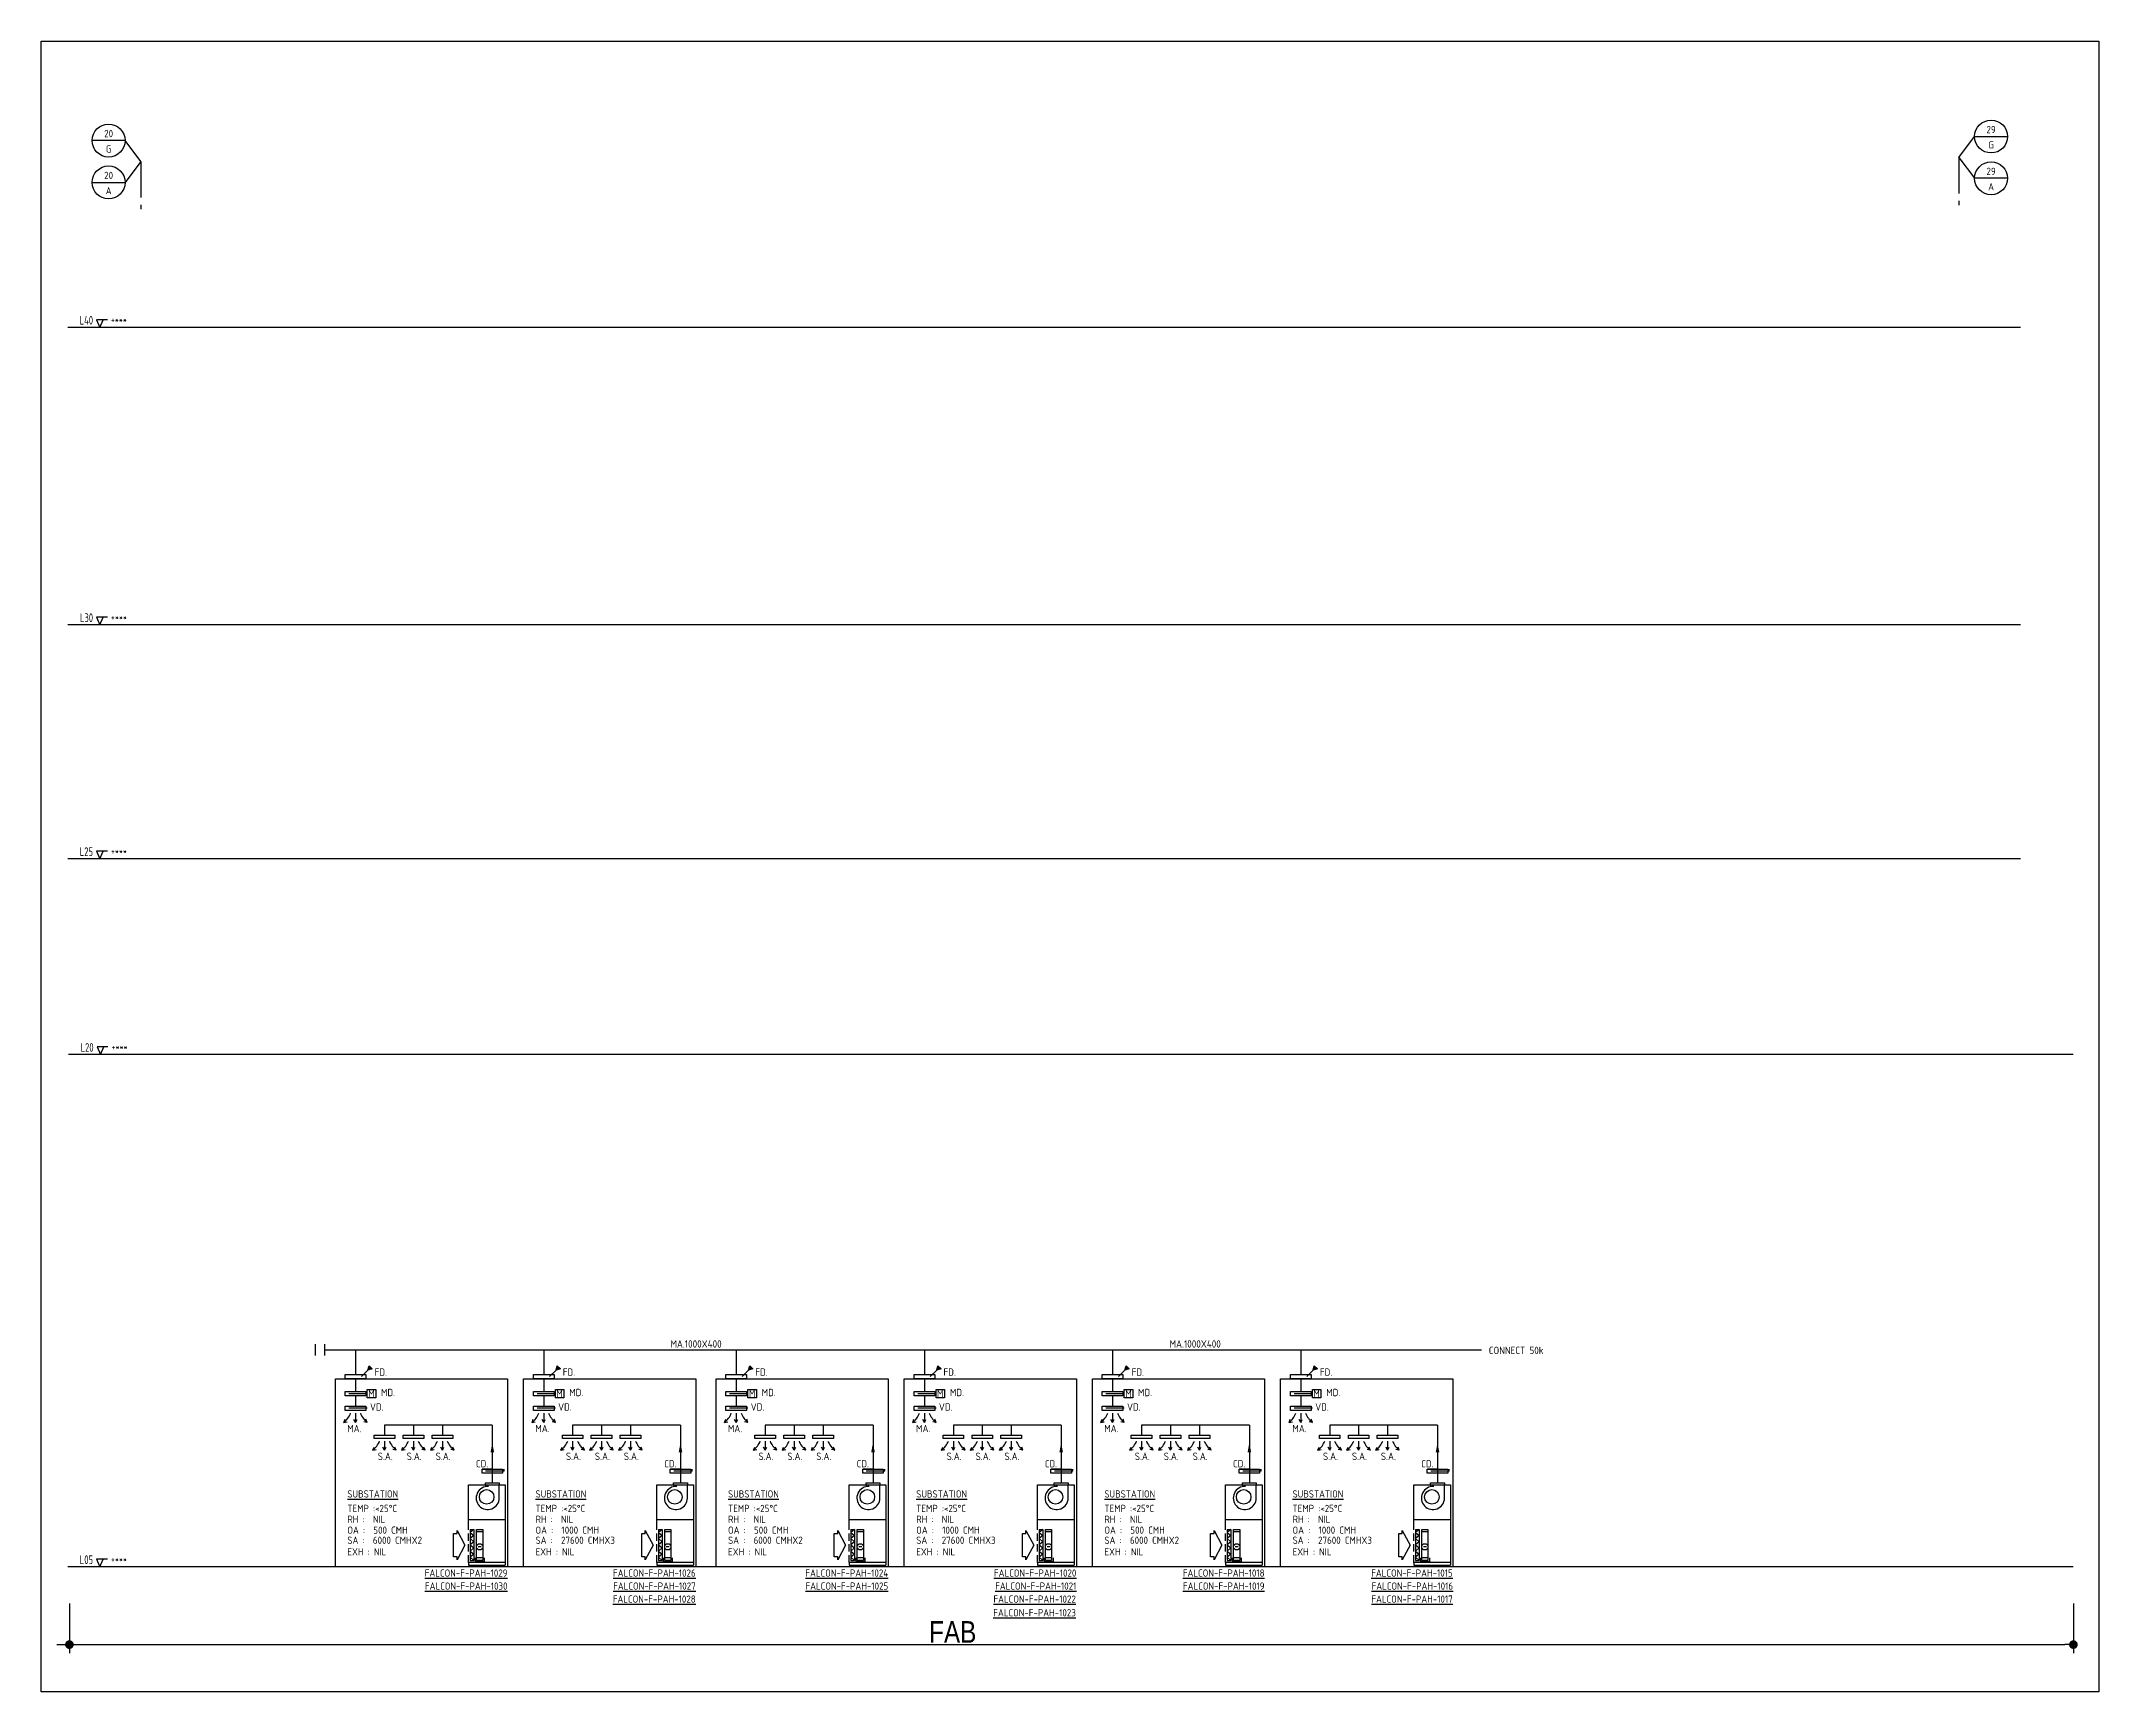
# Model space of a CAD drawing. Extents: x 41366 to 42076, y 84362 to 85507.
# Drawn here: x 41366 to 42076, y 84937 to 85507 of the extents above; entities that cross this region are included whole.
import ezdxf
from ezdxf.enums import TextEntityAlignment as Align

# ---------------------------------------------------------------- set-up
doc = ezdxf.new("R2010")
doc.units = 0
doc.header["$LTSCALE"] = 10
for name, pattern in [('CENTER', [1.9, 1.25, -0.25, 0.15, -0.25]), ('HIDDEN', [0.375, 0.25, -0.125]), ('HIDDEN2', [4.7625, 3.175, -1.5875])]:
    doc.linetypes.add(name, pattern=pattern)
for name, color, linetype in [('3', 3, 'Continuous'), ('7-F-LIN', 3, 'Continuous'), ('7-F-TX', 2, 'Continuous'), ('A-DETL-01', 1, 'Continuous'), ('G-ANNO-TEXT', 3, 'Continuous'), ('M-DETL-22', 22, 'Continuous'), ('M-DUCT', 6, 'Continuous'), ('M-DUCT-DAPR', 3, 'Continuous'), ('M-EXHS-DAPR', 2, 'Continuous'), ('M-EXHS-TEXT', 4, 'Continuous'), ('M-HVAC-EQPM', 3, 'Continuous'), ('M-HVAC-EQPM-TEXT', 5, 'Continuous'), ('M-HVAC-TEXT', 2, 'Continuous'), ('SL', 1, 'Continuous')]:
    doc.layers.add(name, color=color, linetype=linetype)
doc.styles.add('AA-TXT', font='isocp.shx', dxfattribs={"width": 0.8, "bigfont": 'chineset.shx'})
doc.styles.add('STDTEXT', font='isocp.shx', dxfattribs={"bigfont": 'chineset.shx'})

# ---------------------------------------------------------------- blocks, each defined once
blk = doc.blocks.new('RISER-TXT')
at = {"layer": 'G-ANNO-TEXT'}
for p, q in [((-1.15, 2.64), (0, 0)), ((2.6, 2.64), (-1.15, 2.64)), ((0, 0), (1.15, 2.64))]:
    blk.add_line(p, q, dxfattribs=at)
at = {"layer": 'G-ANNO-TEXT', "style": 'AA-TXT', "width": 0.8}
blk.add_attdef('LEVEL', text='', height=3, dxfattribs=at).set_placement((-2.33, 0.96), align=Align.RIGHT)
blk.add_attdef('HIGEHT', (3.82, 1.42), '', height=2.5, dxfattribs=at)
blk = doc.blocks.new('_Dot')
at = {"color": 0, "linetype": 'ByBlock', "lineweight": -2}
blk.add_line((-0.5, 0), (-1, 0), dxfattribs=at)
at = {"color": 0, "linetype": 'ByBlock', "const_width": 0.5}
blk.add_lwpolyline([(-0.25, 0, 1), (0.25, 0, 1)], format="xyb", close=True, dxfattribs=at)
blk = doc.blocks.new('A$C1683610B')
for p, q in [((-13.4, 0), (-12, 3.7)), ((-13.4, 0), (-9.6, 0.9)), ((0, 0), (-1.8, 3.5)), ((0, 10.6), (0, 0)), ((0, 0), (1.8, 3.5)), ((13.4, 0), (9.6, 0.9)), ((13.4, 0), (12, 3.7))]:
    blk.add_line(p, q)
for centre, start, end in [((-28.9, 19.7), 308.2671, 338.6838), ((28.9, 19.7), 201.3162, 231.7329)]:
    blk.add_arc(centre, 25, start, end)
blk = doc.blocks.new('FLOW-DAMPER-01')
at = {"layer": 'M-DUCT-DAPR', "linetype": 'HIDDEN', "ltscale": 0.1}
blk.add_line((0.299, -0.029), (-0.019, -0.029), dxfattribs=at)
at = {"layer": 'M-DUCT-DAPR'}
blk.add_lwpolyline([(0, 0), (0.28, 0), (0.28, -0.058), (0, -0.058)], close=True, dxfattribs=at)
blk = doc.blocks.new('FLOW-DAMPER-MD-01')
at = {"layer": 'M-DUCT-DAPR'}
blk.add_lwpolyline([(0.414, 0.086), (0.414, -0.029), (0.299, -0.029), (0.299, 0.086)], close=True, dxfattribs=at)
blk.add_blockref('FLOW-DAMPER-01', (0, 0.058))
at = {"layer": 'M-DUCT-DAPR', "style": 'AA-TXT'}
blk.add_text('M', height=0.1, dxfattribs=at).set_placement((0.356, 0.029), align=Align.MIDDLE)
blk = doc.blocks.new('FLOW-DAMPER-02')
at = {"layer": 'M-DUCT-DAPR', "linetype": 'HIDDEN', "ltscale": 0.1}
for q in [(0.299, 0), (-0.019, -0.029)]:
    blk.add_line((0.299, -0.029), q, dxfattribs=at)
at = {"layer": 'M-DUCT-DAPR'}
blk.add_lwpolyline([(0, 0), (0.28, 0), (0.28, -0.058), (0, -0.058)], close=True, dxfattribs=at)

msp = doc.modelspace()

# ---------------------------------------------------------------- hatches: boundary and pattern name
at = {"layer": 'M-DUCT-DAPR'}
for points in [[(41478.45, 85047.87), (41478.84, 85049.34), (41479.92, 85048.27)], [(41543.45, 85047.87), (41543.84, 85049.34), (41544.92, 85048.27)], [(41609.95, 85047.87), (41610.34, 85049.34), (41611.42, 85048.27)], [(41674.95, 85047.87), (41675.34, 85049.34), (41676.42, 85048.27)], [(41739.95, 85047.87), (41740.34, 85049.34), (41741.42, 85048.27)], [(41804.95, 85047.87), (41805.34, 85049.34), (41806.42, 85048.27)]]:
    msp.add_hatch(color=256, dxfattribs=at).paths.add_polyline_path(points)

# ---------------------------------------------------------------- linework, layer by layer
at = {"color": 2}
for p, q in [((41375.33, 84967.19), (41375.33, 84950.01)), ((42067.56, 84967.19), (42067.56, 84950.01)), ((41370.97, 84953.01), (42064.56, 84953.01))]:
    msp.add_line(p, q, dxfattribs=at)
at = {"layer": '3'}
for points in [[(41521.41, 85019.52, 1.22, 0, 0), (41521.41, 85022.82, 0, 0, 0)], [(41586.41, 85019.52, 1.22, 0, 0), (41586.41, 85022.82, 0, 0, 0)], [(41652.91, 85019.52, 1.22, 0, 0), (41652.91, 85022.82, 0, 0, 0)], [(41717.91, 85019.52, 1.22, 0, 0), (41717.91, 85022.82, 0, 0, 0)], [(41782.91, 85019.52, 1.22, 0, 0), (41782.91, 85022.82, 0, 0, 0)], [(41847.91, 85019.52, 1.22, 0, 0), (41847.91, 85022.82, 0, 0, 0)]]:
    msp.add_lwpolyline(points, format="xyseb", dxfattribs=at)
at = {"layer": '7-F-LIN'}
for p, q in [((41394.55, 85472.78), (41383.18, 85472.78)), ((42033.44, 85474.18), (42044.82, 85474.18)), ((41383.18, 85458.34), (41394.55, 85458.34)), ((42044.82, 85459.74), (42033.44, 85459.74))]:
    msp.add_line(p, q, dxfattribs=at)
for centre in [(41388.87, 85472.78), (42039.13, 85474.18), (42039.13, 85459.74), (41388.87, 85458.34)]:
    msp.add_circle(centre, 5.69, dxfattribs=at)
at = {"layer": '7-F-TX', "linetype": 'CENTER'}
for p, q in [((41399.99, 85465.56), (41394.55, 85472.78)), ((42028.01, 85466.96), (42033.44, 85474.18)), ((41399.99, 85465.56), (41394.55, 85458.34)), ((41399.99, 85465.56), (41399.99, 85447.65)), ((42028.01, 85466.96), (42033.44, 85459.74)), ((42028.01, 85466.96), (42028.01, 85449.05))]:
    msp.add_line(p, q, dxfattribs=at)
at = {"layer": 'A-DETL-01', "linetype": 'Continuous'}
for p, q in [((42049.3, 85408.24), (41374.83, 85408.24)), ((42049.3, 85305.44), (41374.83, 85305.44)), ((42049.3, 85224.59), (41374.83, 85224.59)), ((42067.5, 85156.92), (41375.02, 85156.92)), ((42067.5, 84979.9), (41374.83, 84979.9))]:
    msp.add_line(p, q, dxfattribs=at)
at = {"layer": 'DEFPOINTS', "color": 1}
msp.add_lwpolyline([(41365.57, 85507.15), (42076.35, 85507.15), (42076.35, 84936.69), (41365.57, 84936.69)], close=True, dxfattribs=at)
at = {"layer": 'M-DETL-22', "color": 1, "linetype": 'HIDDEN'}
for p, q in [((41513.19, 84981.42), (41513.19, 84993.87)), ((41578.19, 84981.42), (41578.19, 84993.87)), ((41644.7, 84981.42), (41644.7, 84993.87)), ((41709.7, 84981.42), (41709.7, 84993.87)), ((41774.7, 84981.42), (41774.7, 84993.87)), ((41839.7, 84981.42), (41839.7, 84993.87))]:
    msp.add_line(p, q, dxfattribs=at)
at = {"layer": 'M-DUCT'}
for p, q in [((41460.24, 85056.83), (41460.24, 85052.97)), ((41463.44, 85056.83), (41463.44, 85052.97)), ((41463.44, 85054.9), (41863.08, 85054.9)), ((41474.16, 85054.9), (41474.16, 85046.36)), ((41539.16, 85054.9), (41539.16, 85046.36)), ((41605.66, 85054.9), (41605.66, 85046.36)), ((41670.66, 85054.9), (41670.66, 85046.36)), ((41735.66, 85054.9), (41735.66, 85046.36)), ((41800.66, 85054.9), (41800.66, 85046.36)), ((41474.16, 85044.9), (41474.16, 85040.44)), ((41539.16, 85044.9), (41539.16, 85040.44)), ((41605.66, 85044.9), (41605.66, 85040.44)), ((41670.66, 85044.9), (41670.66, 85040.44)), ((41735.66, 85044.9), (41735.66, 85040.44)), ((41800.66, 85044.9), (41800.66, 85040.44)), ((41474.16, 85039), (41474.16, 85035.44)), ((41539.16, 85039), (41539.16, 85035.44)), ((41605.66, 85039), (41605.66, 85035.44)), ((41670.66, 85039), (41670.66, 85035.44)), ((41735.66, 85039), (41735.66, 85035.44)), ((41800.66, 85039), (41800.66, 85035.44)), ((41521.41, 85028.82), (41484.16, 85028.82)), ((41484.16, 85028.82), (41484.16, 85025.41)), ((41494.16, 85028.82), (41494.16, 85025.41)), ((41504.16, 85028.82), (41504.16, 85025.41)), ((41521.41, 85028.82), (41521.41, 85008.9)), ((41586.41, 85028.82), (41549.16, 85028.82)), ((41549.16, 85028.82), (41549.16, 85025.41)), ((41559.16, 85028.82), (41559.16, 85025.41)), ((41569.16, 85028.82), (41569.16, 85025.41)), ((41586.41, 85028.82), (41586.41, 85008.9)), ((41652.91, 85028.82), (41615.66, 85028.82)), ((41615.66, 85028.82), (41615.66, 85025.41)), ((41625.66, 85028.82), (41625.66, 85025.41)), ((41635.66, 85028.82), (41635.66, 85025.41)), ((41652.91, 85028.82), (41652.91, 85008.9)), ((41717.91, 85028.82), (41680.66, 85028.82)), ((41680.66, 85028.82), (41680.66, 85025.41)), ((41690.66, 85028.82), (41690.66, 85025.41)), ((41700.66, 85028.82), (41700.66, 85025.41)), ((41717.91, 85028.82), (41717.91, 85008.9)), ((41782.91, 85028.82), (41745.66, 85028.82)), ((41745.66, 85028.82), (41745.66, 85025.41)), ((41755.66, 85028.82), (41755.66, 85025.41)), ((41765.66, 85028.82), (41765.66, 85025.41)), ((41782.91, 85028.82), (41782.91, 85008.9)), ((41847.91, 85028.82), (41810.66, 85028.82)), ((41810.66, 85028.82), (41810.66, 85025.41)), ((41820.66, 85028.82), (41820.66, 85025.41)), ((41830.66, 85028.82), (41830.66, 85025.41)), ((41847.91, 85028.82), (41847.91, 85008.9)), ((41521.41, 85012.24), (41521.41, 85008.9)), ((41586.41, 85012.24), (41586.41, 85008.9)), ((41652.91, 85012.24), (41652.91, 85008.9)), ((41717.91, 85012.24), (41717.91, 85008.9)), ((41782.91, 85012.24), (41782.91, 85008.9)), ((41847.91, 85012.24), (41847.91, 85008.9))]:
    msp.add_line(p, q, dxfattribs=at)
at = {"layer": 'M-DUCT-DAPR'}
for p, q in [((41478.45, 85047.87), (41476.21, 85045.63)), ((41543.45, 85047.87), (41541.21, 85045.63)), ((41609.95, 85047.87), (41607.71, 85045.63)), ((41674.95, 85047.87), (41672.71, 85045.63)), ((41739.95, 85047.87), (41737.71, 85045.63)), ((41804.95, 85047.87), (41802.71, 85045.63))]:
    msp.add_line(p, q, dxfattribs=at)
for points in [[(41477.72, 85044.9), (41470.61, 85044.9), (41470.61, 85046.36), (41477.72, 85046.36)], [(41542.72, 85044.9), (41535.61, 85044.9), (41535.61, 85046.36), (41542.72, 85046.36)], [(41609.22, 85044.9), (41602.11, 85044.9), (41602.11, 85046.36), (41609.22, 85046.36)], [(41674.22, 85044.9), (41667.11, 85044.9), (41667.11, 85046.36), (41674.22, 85046.36)], [(41739.22, 85044.9), (41732.11, 85044.9), (41732.11, 85046.36), (41739.22, 85046.36)], [(41804.22, 85044.9), (41797.11, 85044.9), (41797.11, 85046.36), (41804.22, 85046.36)]]:
    msp.add_lwpolyline(points, close=True, dxfattribs=at)
for points in [[(41478.45, 85047.87), (41478.84, 85049.34), (41479.92, 85048.27), (41478.45, 85047.87)], [(41543.45, 85047.87), (41543.84, 85049.34), (41544.92, 85048.27), (41543.45, 85047.87)], [(41609.95, 85047.87), (41610.34, 85049.34), (41611.42, 85048.27), (41609.95, 85047.87)], [(41674.95, 85047.87), (41675.34, 85049.34), (41676.42, 85048.27), (41674.95, 85047.87)], [(41739.95, 85047.87), (41740.34, 85049.34), (41741.42, 85048.27), (41739.95, 85047.87)], [(41804.95, 85047.87), (41805.34, 85049.34), (41806.42, 85048.27), (41804.95, 85047.87)]]:
    msp.add_lwpolyline(points, dxfattribs=at)
at = {"layer": 'M-EXHS-DAPR'}
for p, q in [((41521.41, 85013.7), (41517.92, 85013.7)), ((41524.91, 85012.24), (41517.92, 85012.24)), ((41586.41, 85013.7), (41582.92, 85013.7)), ((41589.91, 85012.24), (41582.92, 85012.24)), ((41652.91, 85013.7), (41649.42, 85013.7)), ((41656.41, 85012.24), (41649.42, 85012.24)), ((41717.91, 85013.7), (41714.42, 85013.7)), ((41721.41, 85012.24), (41714.42, 85012.24)), ((41782.91, 85013.7), (41779.42, 85013.7)), ((41786.41, 85012.24), (41779.42, 85012.24)), ((41847.91, 85013.7), (41844.42, 85013.7)), ((41851.41, 85012.24), (41844.42, 85012.24))]:
    msp.add_line(p, q, dxfattribs=at)
for points in [[(41480.61, 85025.41), (41487.72, 85025.41), (41487.72, 85024.29), (41480.61, 85024.29)], [(41490.61, 85025.41), (41497.72, 85025.41), (41497.72, 85024.29), (41490.61, 85024.29)], [(41500.61, 85025.41), (41507.72, 85025.41), (41507.72, 85024.29), (41500.61, 85024.29)], [(41545.61, 85025.41), (41552.72, 85025.41), (41552.72, 85024.29), (41545.61, 85024.29)], [(41555.61, 85025.41), (41562.72, 85025.41), (41562.72, 85024.29), (41555.61, 85024.29)], [(41565.61, 85025.41), (41572.72, 85025.41), (41572.72, 85024.29), (41565.61, 85024.29)], [(41612.11, 85025.41), (41619.22, 85025.41), (41619.22, 85024.29), (41612.11, 85024.29)], [(41622.11, 85025.41), (41629.22, 85025.41), (41629.22, 85024.29), (41622.11, 85024.29)], [(41632.11, 85025.41), (41639.22, 85025.41), (41639.22, 85024.29), (41632.11, 85024.29)], [(41677.11, 85025.41), (41684.22, 85025.41), (41684.22, 85024.29), (41677.11, 85024.29)], [(41687.11, 85025.41), (41694.22, 85025.41), (41694.22, 85024.29), (41687.11, 85024.29)], [(41697.11, 85025.41), (41704.22, 85025.41), (41704.22, 85024.29), (41697.11, 85024.29)], [(41742.11, 85025.41), (41749.22, 85025.41), (41749.22, 85024.29), (41742.11, 85024.29)], [(41752.11, 85025.41), (41759.22, 85025.41), (41759.22, 85024.29), (41752.11, 85024.29)], [(41762.11, 85025.41), (41769.22, 85025.41), (41769.22, 85024.29), (41762.11, 85024.29)], [(41807.11, 85025.41), (41814.22, 85025.41), (41814.22, 85024.29), (41807.11, 85024.29)], [(41817.11, 85025.41), (41824.22, 85025.41), (41824.22, 85024.29), (41817.11, 85024.29)], [(41827.11, 85025.41), (41834.22, 85025.41), (41834.22, 85024.29), (41827.11, 85024.29)]]:
    msp.add_lwpolyline(points, close=True, dxfattribs=at)
at = {"layer": 'M-EXHS-DAPR', "color": 8}
for points in [[(41508.04, 84983.37), (41508.04, 84991.41), (41509.22, 84991.41), (41509.22, 84992.47), (41511.96, 84987.39), (41509.22, 84982.31), (41509.22, 84983.37)], [(41573.04, 84983.37), (41573.04, 84991.41), (41574.22, 84991.41), (41574.22, 84992.47), (41576.96, 84987.39), (41574.22, 84982.31), (41574.22, 84983.37)], [(41639.54, 84983.37), (41639.54, 84991.41), (41640.72, 84991.41), (41640.72, 84992.47), (41643.46, 84987.39), (41640.72, 84982.31), (41640.72, 84983.37)], [(41704.54, 84983.37), (41704.54, 84991.41), (41705.72, 84991.41), (41705.72, 84992.47), (41708.46, 84987.39), (41705.72, 84982.31), (41705.72, 84983.37)], [(41769.54, 84983.37), (41769.54, 84991.41), (41770.72, 84991.41), (41770.72, 84992.47), (41773.46, 84987.39), (41770.72, 84982.31), (41770.72, 84983.37)], [(41834.54, 84983.37), (41834.54, 84991.41), (41835.72, 84991.41), (41835.72, 84992.47), (41838.46, 84987.39), (41835.72, 84982.31), (41835.72, 84983.37)]]:
    msp.add_lwpolyline(points, close=True, dxfattribs=at)
at = {"layer": 'M-HVAC-EQPM', "color": 7}
for p, q in [((41513.19, 84993.87), (41513.19, 85008.22)), ((41513.19, 85008.22), (41519.01, 85008.22)), ((41523.82, 85008.22), (41525.89, 85008.22)), ((41525.89, 85008.22), (41525.89, 84980.42)), ((41578.19, 84993.87), (41578.19, 85008.22)), ((41578.19, 85008.22), (41584.01, 85008.22)), ((41588.82, 85008.22), (41590.89, 85008.22)), ((41590.89, 85008.22), (41590.89, 84980.42)), ((41644.7, 84993.87), (41644.7, 85008.22)), ((41644.7, 85008.22), (41650.51, 85008.22)), ((41655.32, 85008.22), (41657.39, 85008.22)), ((41657.39, 85008.22), (41657.39, 84980.42)), ((41709.7, 84993.87), (41709.7, 85008.22)), ((41709.7, 85008.22), (41715.51, 85008.22)), ((41720.32, 85008.22), (41722.39, 85008.22)), ((41722.39, 85008.22), (41722.39, 84980.42)), ((41774.7, 84993.87), (41774.7, 85008.22)), ((41774.7, 85008.22), (41780.51, 85008.22)), ((41785.32, 85008.22), (41787.39, 85008.22)), ((41787.39, 85008.22), (41787.39, 84980.42)), ((41839.7, 84993.87), (41839.7, 85008.22)), ((41839.7, 85008.22), (41845.51, 85008.22)), ((41850.32, 85008.22), (41852.39, 85008.22)), ((41852.39, 85008.22), (41852.39, 84980.42)), ((41513.19, 84981.42), (41513.19, 84980.42)), ((41578.19, 84981.42), (41578.19, 84980.42)), ((41644.7, 84981.42), (41644.7, 84980.42)), ((41709.7, 84981.42), (41709.7, 84980.42)), ((41774.7, 84981.42), (41774.7, 84980.42)), ((41839.7, 84981.42), (41839.7, 84980.42)), ((41513.19, 84980.42), (41525.89, 84980.42)), ((41578.19, 84980.42), (41590.89, 84980.42)), ((41644.7, 84980.42), (41657.39, 84980.42)), ((41709.7, 84980.42), (41722.39, 84980.42)), ((41774.7, 84980.42), (41787.39, 84980.42)), ((41839.7, 84980.42), (41852.39, 84980.42))]:
    msp.add_line(p, q, dxfattribs=at)
at = {"layer": 'M-HVAC-EQPM', "color": 8}
for p, q in [((41519.01, 85008.22), (41519.01, 85008.9)), ((41519.01, 85008.9), (41523.82, 85008.9)), ((41519.01, 85008.22), (41519.01, 85007.59)), ((41519.01, 85008.22), (41523.82, 85008.22)), ((41523.82, 85008.9), (41523.82, 85008.22)), ((41523.82, 85003.68), (41523.82, 85008.22)), ((41584.01, 85008.22), (41584.01, 85008.9)), ((41584.01, 85008.9), (41588.82, 85008.9)), ((41584.01, 85008.22), (41584.01, 85007.59)), ((41584.01, 85008.22), (41588.82, 85008.22)), ((41588.82, 85008.9), (41588.82, 85008.22)), ((41588.82, 85003.68), (41588.82, 85008.22)), ((41650.51, 85008.22), (41650.51, 85008.9)), ((41650.51, 85008.9), (41655.32, 85008.9)), ((41650.51, 85008.22), (41650.51, 85007.59)), ((41650.51, 85008.22), (41655.32, 85008.22)), ((41655.32, 85008.9), (41655.32, 85008.22)), ((41655.32, 85003.68), (41655.32, 85008.22)), ((41715.51, 85008.22), (41715.51, 85008.9)), ((41715.51, 85008.9), (41720.32, 85008.9)), ((41715.51, 85008.22), (41715.51, 85007.59)), ((41715.51, 85008.22), (41720.32, 85008.22)), ((41720.32, 85008.9), (41720.32, 85008.22)), ((41720.32, 85003.68), (41720.32, 85008.22)), ((41780.51, 85008.22), (41780.51, 85008.9)), ((41780.51, 85008.9), (41785.32, 85008.9)), ((41780.51, 85008.22), (41780.51, 85007.59)), ((41780.51, 85008.22), (41785.32, 85008.22)), ((41785.32, 85008.9), (41785.32, 85008.22)), ((41785.32, 85003.68), (41785.32, 85008.22)), ((41845.51, 85008.22), (41845.51, 85008.9)), ((41845.51, 85008.9), (41850.32, 85008.9)), ((41845.51, 85008.22), (41845.51, 85007.59)), ((41845.51, 85008.22), (41850.32, 85008.22)), ((41850.32, 85008.9), (41850.32, 85008.22)), ((41850.32, 85003.68), (41850.32, 85008.22)), ((41525.89, 84996.12), (41513.19, 84996.12)), ((41590.89, 84996.12), (41578.19, 84996.12)), ((41657.39, 84996.12), (41644.7, 84996.12)), ((41722.39, 84996.12), (41709.7, 84996.12)), ((41787.39, 84996.12), (41774.7, 84996.12)), ((41852.39, 84996.12), (41839.7, 84996.12)), ((41513.8, 84992.85), (41515.06, 84992.85)), ((41515.06, 84992.85), (41513.8, 84991.78)), ((41513.8, 84992.85), (41513.8, 84982.14)), ((41513.8, 84991.78), (41515.06, 84990.71)), ((41515.06, 84990.71), (41513.8, 84989.64)), ((41513.8, 84989.64), (41515.06, 84988.57)), ((41515.06, 84988.57), (41513.8, 84987.5)), ((41515.06, 84992.85), (41515.06, 84982.14)), ((41518.1, 84992), (41515.96, 84992)), ((41578.8, 84992.85), (41580.06, 84992.85)), ((41580.06, 84992.85), (41578.8, 84991.78)), ((41578.8, 84992.85), (41578.8, 84982.14)), ((41578.8, 84991.78), (41580.06, 84990.71)), ((41580.06, 84990.71), (41578.8, 84989.64)), ((41578.8, 84989.64), (41580.06, 84988.57)), ((41580.06, 84988.57), (41578.8, 84987.5)), ((41580.06, 84992.85), (41580.06, 84982.14)), ((41583.1, 84992), (41580.96, 84992)), ((41645.3, 84992.85), (41646.56, 84992.85)), ((41646.56, 84992.85), (41645.3, 84991.78)), ((41645.3, 84992.85), (41645.3, 84982.14)), ((41645.3, 84991.78), (41646.56, 84990.71)), ((41646.56, 84990.71), (41645.3, 84989.64)), ((41645.3, 84989.64), (41646.56, 84988.57)), ((41646.56, 84988.57), (41645.3, 84987.5)), ((41646.56, 84992.85), (41646.56, 84982.14)), ((41649.61, 84992), (41647.46, 84992)), ((41710.3, 84992.85), (41711.56, 84992.85)), ((41711.56, 84992.85), (41710.3, 84991.78)), ((41710.3, 84992.85), (41710.3, 84982.14)), ((41710.3, 84991.78), (41711.56, 84990.71)), ((41711.56, 84990.71), (41710.3, 84989.64)), ((41710.3, 84989.64), (41711.56, 84988.57)), ((41711.56, 84988.57), (41710.3, 84987.5)), ((41711.56, 84992.85), (41711.56, 84982.14)), ((41714.61, 84992), (41712.46, 84992)), ((41775.3, 84992.85), (41776.56, 84992.85)), ((41776.56, 84992.85), (41775.3, 84991.78)), ((41775.3, 84992.85), (41775.3, 84982.14)), ((41775.3, 84991.78), (41776.56, 84990.71)), ((41776.56, 84990.71), (41775.3, 84989.64)), ((41775.3, 84989.64), (41776.56, 84988.57)), ((41776.56, 84988.57), (41775.3, 84987.5)), ((41776.56, 84992.85), (41776.56, 84982.14)), ((41779.61, 84992), (41777.46, 84992)), ((41840.3, 84992.85), (41841.56, 84992.85)), ((41841.56, 84992.85), (41840.3, 84991.78)), ((41840.3, 84992.85), (41840.3, 84982.14)), ((41840.3, 84991.78), (41841.56, 84990.71)), ((41841.56, 84990.71), (41840.3, 84989.64)), ((41840.3, 84989.64), (41841.56, 84988.57)), ((41841.56, 84988.57), (41840.3, 84987.5)), ((41841.56, 84992.85), (41841.56, 84982.14)), ((41844.61, 84992), (41842.46, 84992)), ((41525.89, 84981.42), (41513.19, 84981.42)), ((41513.8, 84987.5), (41515.06, 84986.43)), ((41515.06, 84986.43), (41513.8, 84985.35)), ((41513.8, 84985.35), (41515.06, 84984.28)), ((41515.06, 84984.28), (41513.8, 84983.21)), ((41513.8, 84983.21), (41515.06, 84982.14)), ((41513.8, 84982.14), (41515.06, 84982.14)), ((41515.48, 84982.99), (41515.48, 84981.72)), ((41515.48, 84981.72), (41518.59, 84981.72)), ((41518.1, 84983), (41515.96, 84983)), ((41517.55, 84986.81), (41516.52, 84986.81)), ((41518.59, 84982.99), (41518.59, 84981.72)), ((41590.89, 84981.42), (41578.19, 84981.42)), ((41578.8, 84987.5), (41580.06, 84986.43)), ((41580.06, 84986.43), (41578.8, 84985.35)), ((41578.8, 84985.35), (41580.06, 84984.28)), ((41580.06, 84984.28), (41578.8, 84983.21)), ((41578.8, 84983.21), (41580.06, 84982.14)), ((41578.8, 84982.14), (41580.06, 84982.14)), ((41580.48, 84982.99), (41580.48, 84981.72)), ((41580.48, 84981.72), (41583.59, 84981.72)), ((41583.1, 84983), (41580.96, 84983)), ((41582.55, 84986.81), (41581.52, 84986.81)), ((41583.59, 84982.99), (41583.59, 84981.72)), ((41657.39, 84981.42), (41644.7, 84981.42)), ((41645.3, 84987.5), (41646.56, 84986.43)), ((41646.56, 84986.43), (41645.3, 84985.35)), ((41645.3, 84985.35), (41646.56, 84984.28)), ((41646.56, 84984.28), (41645.3, 84983.21)), ((41645.3, 84983.21), (41646.56, 84982.14)), ((41645.3, 84982.14), (41646.56, 84982.14)), ((41646.98, 84982.99), (41646.98, 84981.72)), ((41646.98, 84981.72), (41650.09, 84981.72)), ((41649.61, 84983), (41647.46, 84983)), ((41649.05, 84986.81), (41648.02, 84986.81)), ((41650.09, 84982.99), (41650.09, 84981.72)), ((41722.39, 84981.42), (41709.7, 84981.42)), ((41710.3, 84987.5), (41711.56, 84986.43)), ((41711.56, 84986.43), (41710.3, 84985.35)), ((41710.3, 84985.35), (41711.56, 84984.28)), ((41711.56, 84984.28), (41710.3, 84983.21)), ((41710.3, 84983.21), (41711.56, 84982.14)), ((41710.3, 84982.14), (41711.56, 84982.14)), ((41711.98, 84982.99), (41711.98, 84981.72)), ((41711.98, 84981.72), (41715.09, 84981.72)), ((41714.61, 84983), (41712.46, 84983)), ((41714.05, 84986.81), (41713.02, 84986.81)), ((41715.09, 84982.99), (41715.09, 84981.72)), ((41787.39, 84981.42), (41774.7, 84981.42)), ((41775.3, 84987.5), (41776.56, 84986.43)), ((41776.56, 84986.43), (41775.3, 84985.35)), ((41775.3, 84985.35), (41776.56, 84984.28)), ((41776.56, 84984.28), (41775.3, 84983.21)), ((41775.3, 84983.21), (41776.56, 84982.14)), ((41775.3, 84982.14), (41776.56, 84982.14)), ((41776.98, 84982.99), (41776.98, 84981.72)), ((41776.98, 84981.72), (41780.09, 84981.72)), ((41779.61, 84983), (41777.46, 84983)), ((41779.05, 84986.81), (41778.02, 84986.81)), ((41780.09, 84982.99), (41780.09, 84981.72)), ((41852.39, 84981.42), (41839.7, 84981.42)), ((41840.3, 84987.5), (41841.56, 84986.43)), ((41841.56, 84986.43), (41840.3, 84985.35)), ((41840.3, 84985.35), (41841.56, 84984.28)), ((41841.56, 84984.28), (41840.3, 84983.21)), ((41840.3, 84983.21), (41841.56, 84982.14)), ((41840.3, 84982.14), (41841.56, 84982.14)), ((41841.98, 84982.99), (41841.98, 84981.72)), ((41841.98, 84981.72), (41845.09, 84981.72)), ((41844.61, 84983), (41842.46, 84983)), ((41844.05, 84986.81), (41843.02, 84986.81)), ((41845.09, 84982.99), (41845.09, 84981.72))]:
    msp.add_line(p, q, dxfattribs=at)
for points in [[(41518.1, 84992.85), (41518.1, 84982.14), (41515.96, 84982.14), (41515.96, 84992.85)], [(41583.1, 84992.85), (41583.1, 84982.14), (41580.96, 84982.14), (41580.96, 84992.85)], [(41649.61, 84992.85), (41649.61, 84982.14), (41647.46, 84982.14), (41647.46, 84992.85)], [(41714.61, 84992.85), (41714.61, 84982.14), (41712.46, 84982.14), (41712.46, 84992.85)], [(41779.61, 84992.85), (41779.61, 84982.14), (41777.46, 84982.14), (41777.46, 84992.85)], [(41844.61, 84992.85), (41844.61, 84982.14), (41842.46, 84982.14), (41842.46, 84992.85)]]:
    msp.add_lwpolyline(points, close=True, dxfattribs=at)
for centre, radius in [((41519.45, 85004.05), 2.52), ((41584.45, 85004.05), 2.52), ((41650.95, 85004.05), 2.52), ((41715.95, 85004.05), 2.52), ((41780.95, 85004.05), 2.52), ((41845.95, 85004.05), 2.52), ((41517.03, 84986.81), 1.07), ((41582.03, 84986.81), 1.07), ((41648.53, 84986.81), 1.07), ((41713.53, 84986.81), 1.07), ((41778.53, 84986.81), 1.07), ((41843.53, 84986.81), 1.07)]:
    msp.add_circle(centre, radius, dxfattribs=at)
for centre in [(41519.83, 85003.68), (41584.83, 85003.68), (41651.33, 85003.68), (41716.33, 85003.68), (41781.33, 85003.68), (41846.33, 85003.68)]:
    msp.add_arc(centre, 3.99, 86.13059, 0, dxfattribs=at)
at = {"layer": 'SL'}
for points in [[(41526.66, 85044.9), (41526.66, 84979.9), (41467.19, 84979.9), (41467.19, 85044.9), (41526.66, 85044.9), (41526.66, 85044.9)], [(41591.66, 85044.9), (41591.66, 84979.9), (41532.19, 84979.9), (41532.19, 85044.9), (41591.66, 85044.9), (41591.66, 85044.9)], [(41658.16, 85044.9), (41658.16, 84979.9), (41598.69, 84979.9), (41598.69, 85044.9), (41658.16, 85044.9), (41658.16, 85044.9)], [(41723.16, 85044.9), (41723.16, 84979.9), (41663.69, 84979.9), (41663.69, 85044.9), (41723.16, 85044.9), (41723.16, 85044.9)], [(41788.16, 85044.9), (41788.16, 84979.9), (41728.69, 84979.9), (41728.69, 85044.9), (41788.16, 85044.9), (41788.16, 85044.9)], [(41853.16, 85044.9), (41853.16, 84979.9), (41793.69, 84979.9), (41793.69, 85044.9), (41853.16, 85044.9), (41853.16, 85044.9)]]:
    msp.add_lwpolyline(points, dxfattribs=at)

# ---------------------------------------------------------------- block references
for p, values in [((41385.83, 85408.24), {'HIGEHT': '+***', 'LEVEL': 'L40'}), ((41385.83, 85305.44), {'HIGEHT': '+***', 'LEVEL': 'L30'}), ((41385.83, 85224.59), {'HIGEHT': '+***', 'LEVEL': 'L25'}), ((41386.02, 85156.92), {'HIGEHT': '+***', 'LEVEL': 'L20'}), ((41385.83, 84979.9), {'HIGEHT': '+***', 'LEVEL': 'L05'})]:
    msp.add_blockref('RISER-TXT', p).add_auto_attribs(values)
at = {"xscale": 25.4, "yscale": 25.4, "zscale": 25.4}
for name, p in [('FLOW-DAMPER-MD-01', (41470.61, 85038.98)), ('FLOW-DAMPER-MD-01', (41535.61, 85038.98)), ('FLOW-DAMPER-MD-01', (41602.11, 85038.98)), ('FLOW-DAMPER-MD-01', (41667.11, 85038.98)), ('FLOW-DAMPER-MD-01', (41732.11, 85038.98)), ('FLOW-DAMPER-MD-01', (41797.11, 85038.98)), ('FLOW-DAMPER-01', (41470.61, 85035.44)), ('FLOW-DAMPER-01', (41535.61, 85035.44)), ('FLOW-DAMPER-01', (41602.11, 85035.44)), ('FLOW-DAMPER-01', (41667.11, 85035.44)), ('FLOW-DAMPER-01', (41732.11, 85035.44)), ('FLOW-DAMPER-01', (41797.11, 85035.44))]:
    msp.add_blockref(name, p, dxfattribs=at)
at = {"linetype": 'HIDDEN2', "xscale": 25.4, "yscale": 25.4, "zscale": 25.4}
for p in [(41517.86, 85013.7), (41582.86, 85013.7), (41649.36, 85013.7), (41714.36, 85013.7), (41779.36, 85013.7), (41844.36, 85013.7)]:
    msp.add_blockref('FLOW-DAMPER-02', p, dxfattribs=at)
at = {"color": 2, "xscale": 3, "yscale": 3, "zscale": 3, "rotation": 180}
msp.add_blockref('_Dot', (41375.33, 84953.01), dxfattribs=at)
at = {"color": 2, "xscale": 3, "yscale": 3, "zscale": 3}
msp.add_blockref('_Dot', (42067.56, 84953.01), dxfattribs=at)
at = {"layer": 'M-HVAC-TEXT', "xscale": 0.3013041683336652, "yscale": 0.3013041683336652, "zscale": 0.3013041683336652}
for p in [(41474.16, 85029.78), (41539.16, 85029.78), (41605.66, 85029.78), (41670.66, 85029.78), (41735.66, 85029.78), (41800.66, 85029.78), (41484.16, 85020.18), (41494.16, 85020.18), (41504.16, 85020.18), (41549.16, 85020.18), (41559.16, 85020.18), (41569.16, 85020.18), (41615.66, 85020.18), (41625.66, 85020.18), (41635.66, 85020.18), (41680.66, 85020.18), (41690.66, 85020.18), (41700.66, 85020.18), (41745.66, 85020.18), (41755.66, 85020.18), (41765.66, 85020.18), (41810.66, 85020.18), (41820.66, 85020.18), (41830.66, 85020.18)]:
    msp.add_blockref('A$C1683610B', p, dxfattribs=at)

# ---------------------------------------------------------------- texts
at = {"color": 4, "insert": (41680.45, 84957.39), "char_height": 7.5, "attachment_point": 5, "style": 'AA-TXT'}
msp.add_mtext('\\A1;{\\fArial|b0|i0|c0|p34;FAB}', dxfattribs=at)
at = {"layer": '7-F-TX', "style": 'STDTEXT'}
for s, p in [('20', (41388.88, 85475.19)), ('29', (42039.12, 85476.59)), ('G', (42039.12, 85471.29)), ('G', (41388.88, 85469.89)), ('20', (41388.88, 85460.75)), ('29', (42039.12, 85462.15)), ('A', (42039.12, 85456.85)), ('A', (41388.88, 85455.45))]:
    msp.add_text(s, height=2.5, dxfattribs=at).set_placement(p, align=Align.MIDDLE)
at = {"layer": 'M-EXHS-TEXT', "linetype": 'Continuous', "style": 'AA-TXT'}
for s, height, p in [('MA.1000X400', 2.54, (41600.63, 85056.92)), ('MA.1000X400', 2.54, (41773.05, 85056.92)), ('CONNECT 50k', 2.54, (41884.53, 85054.69)), ('FD.', 2.54, (41485.02, 85047.18)), ('FD.', 2.54, (41550.02, 85047.18)), ('FD.', 2.54, (41616.52, 85047.18)), ('FD.', 2.54, (41681.52, 85047.18)), ('FD.', 2.54, (41746.52, 85047.18)), ('FD.', 2.54, (41811.52, 85047.18)), ('MD.', 2.54, (41487.82, 85040.14)), ('MD.', 2.54, (41552.82, 85040.14)), ('MD.', 2.54, (41619.32, 85040.14)), ('MD.', 2.54, (41684.32, 85040.14)), ('MD.', 2.54, (41749.32, 85040.14)), ('MD.', 2.54, (41814.32, 85040.14)), ('VD.', 2.54, (41483.85, 85035.14)), ('VD.', 2.54, (41548.85, 85035.14)), ('VD.', 2.54, (41615.36, 85035.14)), ('VD.', 2.54, (41680.36, 85035.14)), ('VD.', 2.54, (41745.36, 85035.14)), ('VD.', 2.54, (41810.36, 85035.14)), ('CD.', 2.5, (41519.98, 85015.52)), ('CD.', 2.5, (41584.98, 85015.52)), ('CD.', 2.5, (41651.48, 85015.52)), ('CD.', 2.5, (41716.48, 85015.52)), ('CD.', 2.5, (41781.48, 85015.52)), ('CD.', 2.5, (41846.48, 85015.52))]:
    msp.add_text(s, height=height, dxfattribs=at).set_placement(p, align=Align.MIDDLE_RIGHT)
at = {"layer": 'M-EXHS-TEXT', "linetype": 'Continuous'}
for s, height, style, p in [('MA.', 2.54, 'AA-TXT', (41471.28, 85027.69)), ('MA.', 2.54, 'AA-TXT', (41536.28, 85027.69)), ('MA.', 2.54, 'AA-TXT', (41602.78, 85027.69)), ('MA.', 2.54, 'AA-TXT', (41667.78, 85027.69)), ('MA.', 2.54, 'AA-TXT', (41732.78, 85027.69)), ('MA.', 2.54, 'AA-TXT', (41797.78, 85027.69)), ('S.A.', 2.54, 'AA-TXT', (41481.83, 85018.09)), ('S.A.', 2.54, 'AA-TXT', (41491.83, 85018.09)), ('S.A.', 2.54, 'AA-TXT', (41501.83, 85018.09)), ('S.A.', 2.54, 'AA-TXT', (41546.83, 85018.09)), ('S.A.', 2.54, 'AA-TXT', (41556.83, 85018.09)), ('S.A.', 2.54, 'AA-TXT', (41566.83, 85018.09)), ('S.A.', 2.54, 'AA-TXT', (41613.33, 85018.09)), ('S.A.', 2.54, 'AA-TXT', (41623.33, 85018.09)), ('S.A.', 2.54, 'AA-TXT', (41633.33, 85018.09)), ('S.A.', 2.54, 'AA-TXT', (41678.33, 85018.09)), ('S.A.', 2.54, 'AA-TXT', (41688.33, 85018.09)), ('S.A.', 2.54, 'AA-TXT', (41698.33, 85018.09)), ('S.A.', 2.54, 'AA-TXT', (41743.33, 85018.09)), ('S.A.', 2.54, 'AA-TXT', (41753.33, 85018.09)), ('S.A.', 2.54, 'AA-TXT', (41763.33, 85018.09)), ('S.A.', 2.54, 'AA-TXT', (41808.33, 85018.09)), ('S.A.', 2.54, 'AA-TXT', (41818.33, 85018.09)), ('S.A.', 2.54, 'AA-TXT', (41828.33, 85018.09)), ('%%USUBSTATION', 2.5, 'AA-TXT', (41471.34, 85005.08)), ('%%USUBSTATION', 2.5, 'AA-TXT', (41536.34, 85005.08)), ('%%USUBSTATION', 2.5, 'AA-TXT', (41602.84, 85005.08)), ('%%USUBSTATION', 2.5, 'AA-TXT', (41667.84, 85005.08)), ('%%USUBSTATION', 2.5, 'AA-TXT', (41732.84, 85005.08)), ('%%USUBSTATION', 2.5, 'AA-TXT', (41797.84, 85005.08)), ('TEMP :<25%%DC', 2.5, 'STDTEXT', (41471.34, 85000.08)), ('RH :  NIL', 2.5, 'STDTEXT', (41471.34, 84996.33)), ('TEMP :<25%%DC', 2.5, 'STDTEXT', (41536.34, 85000.08)), ('RH :  NIL', 2.5, 'STDTEXT', (41536.34, 84996.33)), ('TEMP :<25%%DC', 2.5, 'STDTEXT', (41602.84, 85000.08)), ('RH :  NIL', 2.5, 'STDTEXT', (41602.84, 84996.33)), ('TEMP :<25%%DC', 2.5, 'STDTEXT', (41667.84, 85000.08)), ('RH :  NIL', 2.5, 'STDTEXT', (41667.84, 84996.33)), ('TEMP :<25%%DC', 2.5, 'STDTEXT', (41732.84, 85000.08)), ('RH :  NIL', 2.5, 'STDTEXT', (41732.84, 84996.33)), ('TEMP :<25%%DC', 2.5, 'STDTEXT', (41797.84, 85000.08)), ('RH :  NIL', 2.5, 'STDTEXT', (41797.84, 84996.33)), ('SA :  6000 CMHX2', 2.5, 'STDTEXT', (41471.34, 84989.08)), ('OA :  500 CMH', 2.5, 'STDTEXT', (41471.34, 84992.58)), ('SA :  27600 CMHX3', 2.5, 'STDTEXT', (41536.34, 84989.08)), ('OA :  1000 CMH', 2.5, 'STDTEXT', (41536.34, 84992.58)), ('SA :  6000 CMHX2', 2.5, 'STDTEXT', (41602.84, 84989.08)), ('OA :  500 CMH', 2.5, 'STDTEXT', (41602.84, 84992.58)), ('SA :  27600 CMHX3', 2.5, 'STDTEXT', (41667.84, 84989.08)), ('OA :  1000 CMH', 2.5, 'STDTEXT', (41667.84, 84992.58)), ('SA :  6000 CMHX2', 2.5, 'STDTEXT', (41732.84, 84989.08)), ('OA :  500 CMH', 2.5, 'STDTEXT', (41732.84, 84992.58)), ('SA :  27600 CMHX3', 2.5, 'STDTEXT', (41797.84, 84989.08)), ('OA :  1000 CMH', 2.5, 'STDTEXT', (41797.84, 84992.58)), ('EXH : NIL', 2.5, 'STDTEXT', (41471.34, 84985.08)), ('EXH : NIL', 2.5, 'STDTEXT', (41536.34, 84985.08)), ('EXH : NIL', 2.5, 'STDTEXT', (41602.84, 84985.08)), ('EXH : NIL', 2.5, 'STDTEXT', (41667.84, 84985.08)), ('EXH : NIL', 2.5, 'STDTEXT', (41732.84, 84985.08)), ('EXH : NIL', 2.5, 'STDTEXT', (41797.84, 84985.08))]:
    msp.add_text(s, height=height, dxfattribs=dict(at, style=style)).set_placement(p, align=Align.MIDDLE_LEFT)
at = {"layer": 'M-HVAC-EQPM-TEXT', "style": 'AA-TXT'}
for s, p in [('%%UFALCON-F-PAH-1029', (41526.66, 84977.75)), ('%%UFALCON-F-PAH-1030', (41526.66, 84973.25)), ('%%UFALCON-F-PAH-1026', (41591.66, 84977.75)), ('%%UFALCON-F-PAH-1027', (41591.66, 84973.25)), ('%%UFALCON-F-PAH-1024', (41658.16, 84977.75)), ('%%UFALCON-F-PAH-1025', (41658.16, 84973.25)), ('%%UFALCON-F-PAH-1020', (41723.16, 84977.75)), ('%%UFALCON-F-PAH-1021', (41723.16, 84973.25)), ('%%UFALCON-F-PAH-1018', (41788.16, 84977.75)), ('%%UFALCON-F-PAH-1019', (41788.16, 84973.25)), ('%%UFALCON-F-PAH-1015', (41853.16, 84977.75)), ('%%UFALCON-F-PAH-1016', (41853.29, 84973.25)), ('%%UFALCON-F-PAH-1028', (41591.66, 84968.75)), ('%%UFALCON-F-PAH-1022', (41722.98, 84968.75)), ('%%UFALCON-F-PAH-1017', (41853.16, 84968.75)), ('%%UFALCON-F-PAH-1023', (41722.98, 84964.04))]:
    msp.add_text(s, height=2.5, dxfattribs=at).set_placement(p, align=Align.MIDDLE_RIGHT)

doc.saveas('drawing.dxf')
